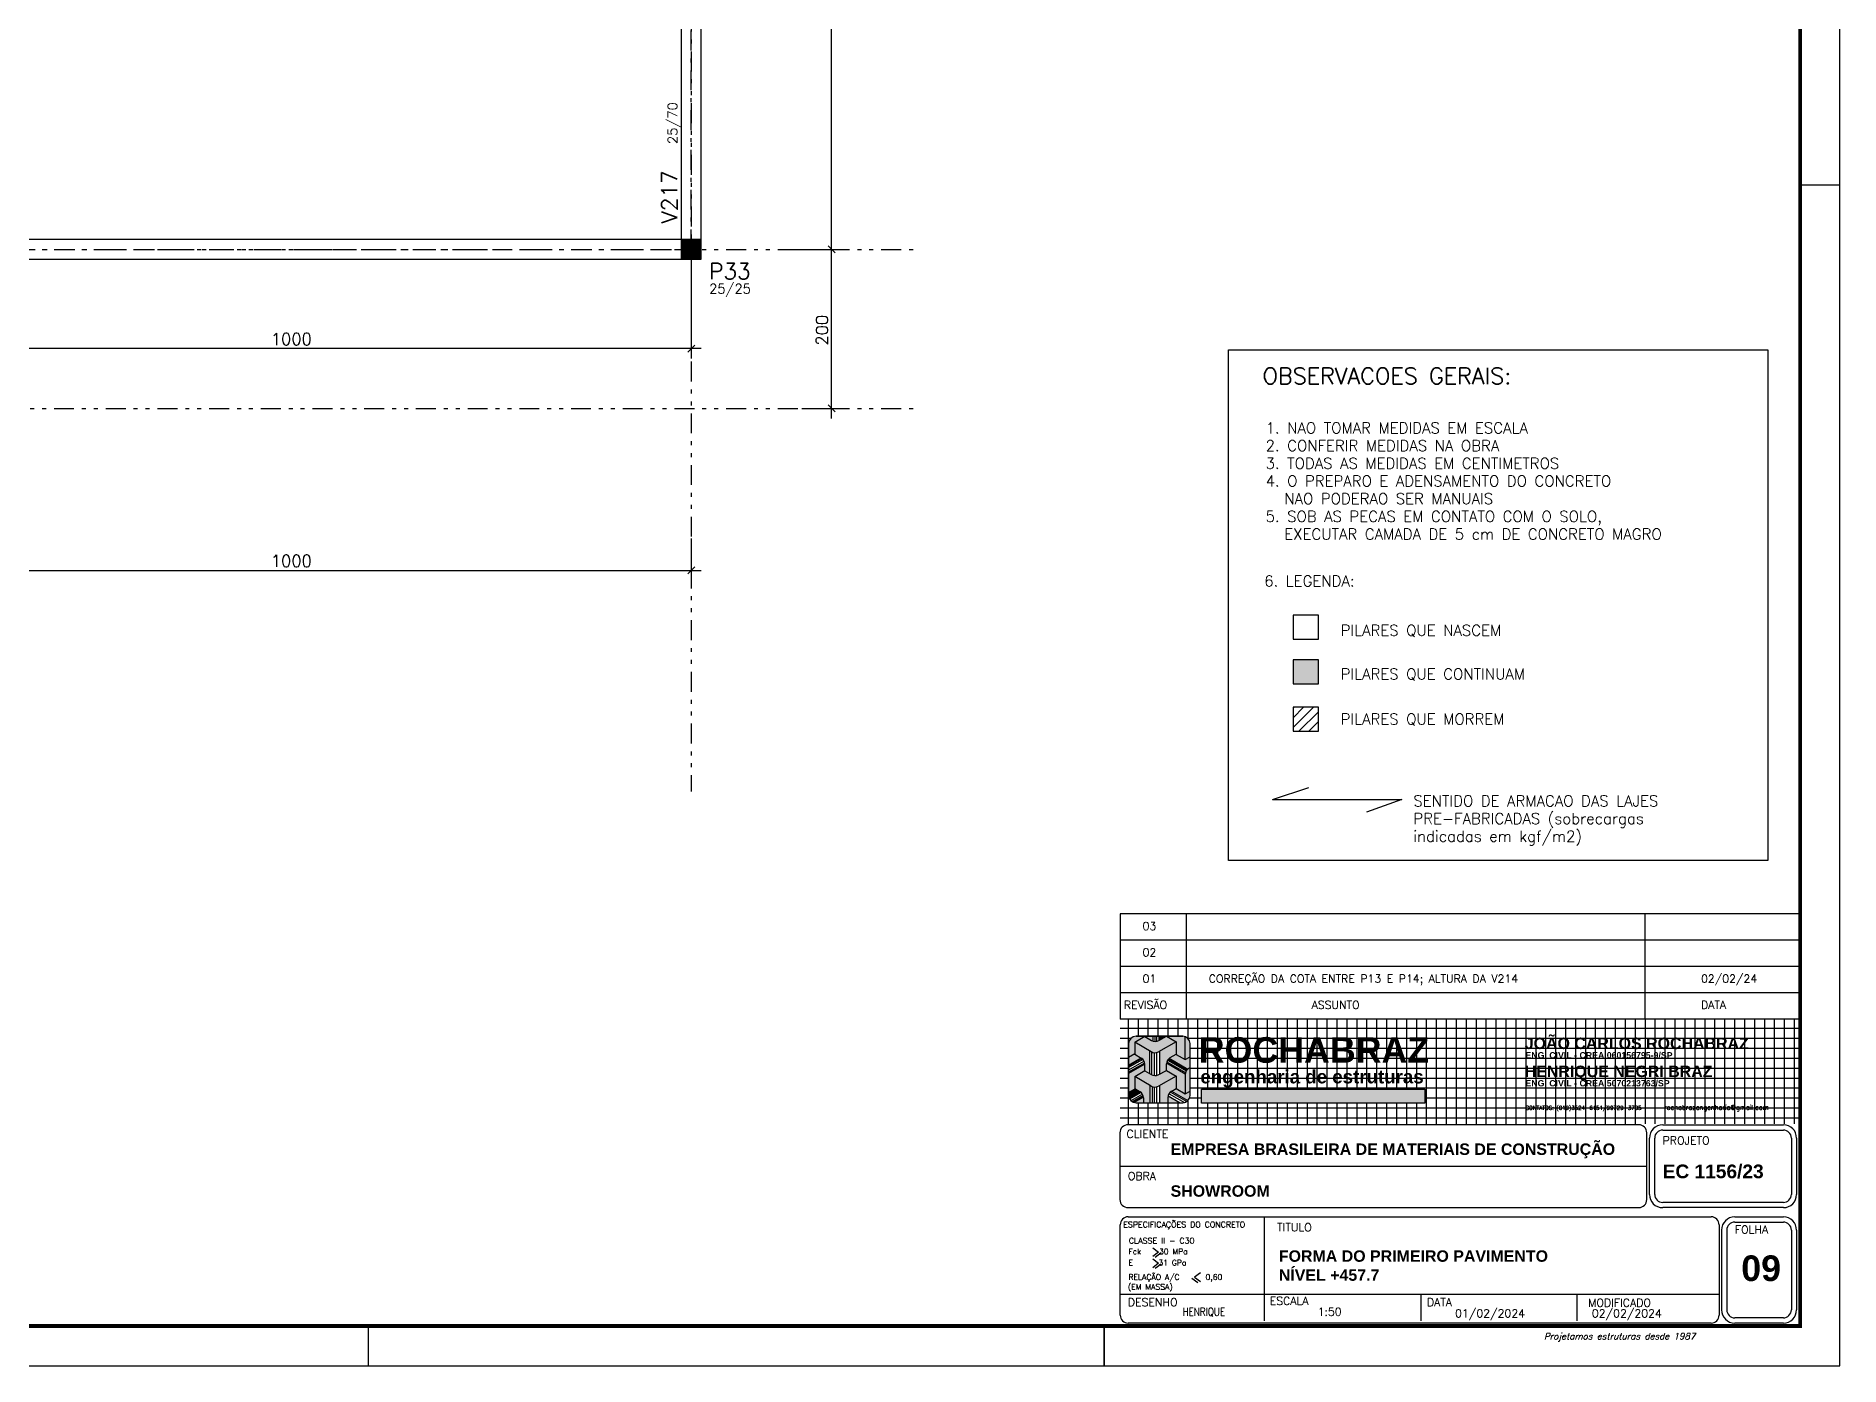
# Model space of a CAD drawing. Extents: x 259 to 378, y 4 to 88.
# Drawn here: x 332.74 to 378.1, y 4.04 to 37.48 of the extents above; entities that cross this region are included whole.
import ezdxf
from ezdxf.enums import TextEntityAlignment as Align

# ---------------------------------------------------------------- set-up
doc = ezdxf.new("R2010")
doc.units = 0
doc.header["$MEASUREMENT"] = 0
doc.linetypes.add('ESTILO_TQS_0003', pattern=[0.91, 0.5, -0.2, 0.01, -0.2])
doc.linetypes.add('ESTILO_TQS_0004', pattern=[1.12, 0.5, -0.2, 0.01, -0.2, 0.01, -0.2])
doc.layers.get('0').update_dxf_attribs({"linetype": 'CONTINUOUS'})
for name, color, linetype in [('1', 1, 'CONTINUOUS'), ('2', 2, 'CONTINUOUS'), ('3', 3, 'CONTINUOUS'), ('4', 4, 'CONTINUOUS'), ('6', 6, 'CONTINUOUS'), ('7', 7, 'CONTINUOUS'), ('9', 9, 'CONTINUOUS'), ('ARQ-FOLHA', 7, 'CONTINUOUS'), ('F', 7, 'CONTINUOUS'), ('FINISSIMA', 1, 'CONTINUOUS'), ('G', 6, 'CONTINUOUS'), ('M', 3, 'CONTINUOUS')]:
    doc.layers.add(name, color=color, linetype=linetype)
doc.styles.add('ITALICC', font='italicc')
doc.styles.add('ROMANS', font='romans')
doc.styles.add('SANSSERIFBOLD', font='sasb____.pfb')
doc.styles.get("Standard").update_dxf_attribs({"font": 'ROMANS.SHX'})

# ---------------------------------------------------------------- blocks, each defined once
blk = doc.blocks.new('*X0')
at = {"color": 0}
for p, q in [((32.1, -303.8), (50.7, -285.2)), ((32.1, -294.9), (41.8, -285.2)), ((32.1, -286.1), (33, -285.2)), ((37.5, -307.2), (55.4, -289.3)), ((46.4, -307.2), (55.4, -298.2)), ((55.2, -307.2), (55.4, -307))]:
    blk.add_line(p, q, dxfattribs=at)
blk = doc.blocks.new('fla0')
at = {"layer": 'ARQ-FOLHA'}
for p, q in [((5101.19, 1347.898), (5101.19, 1431.998)), ((5100.19, 1377.598), (5101.19, 1377.598)), ((5064.19, 1347.898), (5064.19, 1348.898)), ((5082.69, 1347.898), (5082.69, 1348.898))]:
    blk.add_line(p, q, dxfattribs=at)
at = {"layer": 'ARQ-FOLHA', "const_width": 0.1}
blk.add_lwpolyline([(5100.19, 1430.998), (4984.79, 1430.998), (4984.79, 1348.898), (5100.19, 1348.898), (5100.19, 1430.998)], dxfattribs=at)
at = {"layer": 'ARQ-FOLHA'}
blk.add_lwpolyline([(4982.29, 1347.898), (5101.19, 1347.898)], dxfattribs=at)

msp = doc.modelspace()

# ---------------------------------------------------------------- hatches: boundary and pattern name
at = {"layer": '3', "linetype": 'Continuous'}
h = msp.add_hatch(color=170, dxfattribs=at)
h.dxf.hatch_style = 1
h.paths.add_polyline_path([(360.37092, 12.17988), (360.62188, 12.32346), (360.6168, 12.32642), (360.40153, 12.32642, 0.41421356), (360.21606, 12.14095), (360.21606, 11.79601), (360.37092, 11.88541)])
h.paths.add_polyline_path([(361.40731, 12.18935), (360.98829, 11.95177), (360.98829, 11.3709), (361.16906, 11.46227), (361.16906, 11.63035, -0.27004237), (361.26305, 11.7917), (361.40731, 11.87349)])
h.paths.add_polyline_path([(361.20992, 10.82977), (361.51443, 10.65396), (360.99438, 10.65396), (360.99438, 11.09108), (361.40731, 11.3252), (361.40731, 11.01279), (361.29498, 10.94553), (361.29493, 10.94556, 0.20148022)])
h.paths.add_polyline_path([(361.76177, 11.53824), (361.7319, 11.521, 0.26722228), (361.63961, 11.36063), (361.63961, 10.87823), (361.76177, 10.94808)])
h.paths.add_polyline_path([(361.76177, 12.14095, 0.3155032), (361.63961, 12.31528), (361.63961, 11.74238), (361.76177, 11.81222)])
h.paths.add_polyline_path([(360.5913, 10.77551, 0.0259936), (360.5903, 10.79476), (360.35618, 10.65959, 0.06182497), (360.40153, 10.65396), (360.5913, 10.65396)])
h = msp.add_hatch(color=170, dxfattribs=at)
h.dxf.hatch_style = 1
h.paths.add_polyline_path([(361.16906, 12.32642), (360.98425, 12.32642), (360.98425, 12.22626)])
h = msp.add_hatch(color=170, dxfattribs=at)
h.dxf.hatch_style = 1
h.paths.add_polyline_path([(360.21606, 11.39101), (360.21606, 10.93187), (360.37092, 11.0153), (360.37092, 11.31574), (360.62108, 11.45887), (360.62108, 11.62485)])
at = {"layer": '6', "linetype": 'Continuous'}
h = msp.add_hatch(color=20, dxfattribs=at)
h.dxf.hatch_style = 1
h.paths.add_polyline_path([(360.79311, 12.22385, 0.0579501), (360.83239, 12.20673), (360.83239, 12.32642), (360.62704, 12.32642), (360.62188, 12.32346)])
h.paths.add_polyline_path([(360.73859, 11.96349), (360.37092, 12.17988), (360.37092, 11.87945), (360.53328, 11.77888, -0.25967016), (360.62108, 11.62121), (360.62108, 11.45978), (360.73859, 11.39143)])
h.paths.add_polyline_path([(361.40731, 11.3252), (361.40731, 11.01279), (361.63961, 10.87823), (361.63961, 11.36063, -0.03068612), (361.641, 11.38333), (361.17069, 11.65487, 0.03315076), (361.16906, 11.63035), (361.16906, 11.46227)])
h.paths.add_polyline_path([(361.63961, 12.31528, 0.08730133), (361.5763, 12.32642), (361.16906, 12.32642), (361.40731, 12.18935), (361.40731, 11.87082), (361.63961, 11.74238)])
h.paths.add_polyline_path([(360.37092, 11.31574), (360.37092, 11.0153), (360.5035, 10.93318, -0.25967016), (360.5913, 10.77551), (360.5913, 10.65396), (360.75077, 10.65396), (360.75077, 11.09218)])
h.paths.add_polyline_path([(361.20992, 10.82977, 0.05897286), (361.2048, 10.78647), (361.2048, 10.65396), (361.51443, 10.65396)])
at = {"layer": '9', "linetype": 'Continuous'}
h = msp.add_hatch(dxfattribs=at)
h.set_pattern_fill('NET', color=256, scale=2)
h.set_pattern_definition([(0, (151.20997, -19.97353), (0, 0.25), []), (90, (151.20997, -19.97353), (-0.25, 2e-17), [])])
h.paths.add_polyline_path([(377.10256, 12.7607), (360.00535, 12.7607), (360.00535, 10.12264), (377.10256, 10.12264)])
h.paths.add_polyline_path([(367.66813, 10.99841), (367.66813, 10.64085), (362.05199, 10.64085), (362.05199, 10.99841)], flags=16)
h.paths.add_polyline_path([(361.76177, 10.83943, -0.41421356), (361.5763, 10.65396), (360.40153, 10.65396, -0.41421356), (360.21606, 10.83943), (360.21606, 12.14095, -0.41421356), (360.40153, 12.32642), (361.5763, 12.32642, -0.41421356), (361.76177, 12.14095)], flags=16)
h.paths.add_polyline_path([(360.51204, 10.92756), (360.23141, 10.76554), (360.24062, 10.74719), (360.52934, 10.91388, 0.02975303)], flags=0)
h.paths.add_polyline_path([(360.62108, 11.62121), (360.62108, 11.45978), (360.73859, 11.39143), (360.73859, 11.96349), (360.37092, 12.17988), (360.37092, 11.87945), (360.53664, 11.7768), (360.5366, 11.77678, -0.25401815)], flags=0)
h.paths.add_polyline_path([(361.40731, 11.87349), (361.40493, 11.87214), (361.40731, 11.87082)], flags=0)
h.paths.add_polyline_path([(361.63961, 11.36063), (361.63961, 10.87823), (361.40731, 11.01279), (361.40731, 11.3252), (360.96446, 11.07411, -0.26568127), (360.78035, 11.07477), (360.37092, 11.31574), (360.37092, 11.0153), (360.21606, 10.92591), (360.21606, 10.93187), (360.37092, 11.0153), (360.37092, 11.31574), (360.78035, 11.07477, 0.26568127), (360.96446, 11.07411), (361.40731, 11.3252), (361.16906, 11.46227), (360.96726, 11.36027, -0.25885117), (360.78731, 11.36308), (360.78731, 11.9351, 0.25426207), (360.96446, 11.93826), (361.40731, 12.18935), (361.16906, 12.32642), (360.97475, 12.22111, -0.26161786), (360.79311, 12.22385), (360.6168, 12.32642), (361.16906, 12.32642), (361.40731, 12.18935), (360.98829, 11.95177), (360.98829, 11.3709), (361.16906, 11.46227), (361.16906, 11.63035, -0.22432447), (361.23674, 11.77362), (361.7059, 11.50275, 0.22178197)], flags=0)
h.paths.add_polyline_path([(361.67342, 11.4674), (361.20386, 11.73851), (361.19536, 11.72515), (361.66487, 11.45408)], flags=0)
h.paths.add_polyline_path([(373.66347, 10.39847), (376.62297, 10.39847), (376.62297, 10.63705), (373.66347, 10.63705)], flags=24)
h.paths.add_polyline_path([(370.17137, 10.40553), (373.48496, 10.40553), (373.48496, 10.63275), (370.17137, 10.63275)], flags=24)
h.paths.add_polyline_path([(370.15223, 11.01936), (373.79691, 11.01936), (373.79691, 11.26813), (370.15223, 11.26813)], flags=24)
h.paths.add_polyline_path([(370.09864, 11.20173), (374.89152, 11.20173), (374.89152, 11.67115), (370.09864, 11.67115)], flags=24)
h.paths.add_polyline_path([(370.15223, 11.72355), (373.86901, 11.72355), (373.86901, 11.97232), (370.15223, 11.97232)], flags=24)
h.paths.add_polyline_path([(370.08407, 11.90355), (375.80242, 11.90355), (375.80242, 12.46037), (370.08407, 12.46037)], flags=24)
h.paths.add_polyline_path([(361.91115, 10.93083), (367.64371, 10.93083), (367.64371, 11.58773), (361.91115, 11.58773)], flags=24)
h.paths.add_polyline_path([(361.81044, 11.47223), (367.83775, 11.47223), (367.83775, 12.48304), (361.81044, 12.48304)], flags=24)
h = msp.add_hatch(color=256, dxfattribs=at)
h.dxf.hatch_style = 1
h.paths.add_polyline_path([(361.40731, 12.18935), (361.16906, 12.32642), (360.97475, 12.22111, -0.26161786), (360.79311, 12.22385), (360.62188, 12.32346), (360.37092, 12.17988), (360.7789, 11.93976, 0.26810036), (360.96446, 11.93826)])
h.paths.add_polyline_path([(361.40731, 11.3252), (361.16906, 11.46227), (360.95967, 11.35643, -0.2466543), (360.78731, 11.36308), (360.73859, 11.39143), (360.62188, 11.45932), (360.37092, 11.31574), (360.78035, 11.07477, 0.26568127), (360.96446, 11.07411)])
h.paths.add_polyline_path([(361.76177, 11.81222), (361.63961, 11.74238), (361.40493, 11.87214), (361.26305, 11.7917, 0.04310662), (361.23674, 11.77362), (361.7059, 11.50275, -0.04289797), (361.7319, 11.521), (361.76177, 11.53824)])
h.paths.add_polyline_path([(360.36594, 11.88253), (360.21606, 11.79601), (360.21606, 11.57224), (360.55158, 11.76595, 0.03023596), (360.53328, 11.77888)])
h.paths.add_polyline_path([(361.40731, 11.01279), (361.29498, 10.94553), (361.70688, 10.70772, 0.20003499), (361.76177, 10.83943), (361.76177, 10.94808), (361.63961, 10.87823)])
h = msp.add_hatch(color=256, dxfattribs=at)
h.dxf.hatch_style = 1
h.paths.add_polyline_path([(360.51204, 10.92756, 0.01379318), (360.5035, 10.93318), (360.37092, 11.0153), (360.21606, 10.93187), (360.21606, 10.83943, 0.10280251), (360.23141, 10.76554)])
h = msp.add_hatch(color=256, dxfattribs=at)
h.dxf.hatch_style = 1
h.paths.add_polyline_path([(367.66813, 10.99841), (362.05199, 10.99841), (362.05199, 10.64085), (367.66813, 10.64085)])

# ---------------------------------------------------------------- linework, layer by layer
msp.add_line((359.60256, 5.03779), (359.60256, 4.03779))
at = {"color": 1}
for points in [[(364.35054, 21.19008), (364.99083, 21.19008), (364.99083, 21.79465)], [(364.99083, 21.79465), (364.99083, 21.79465), (364.35054, 21.79465), (364.35054, 21.19008)]]:
    msp.add_solid(points, dxfattribs=at)
at = {"layer": '1', "linetype": 'Continuous'}
for p, q in [((352.74505, 31.86351), (352.74505, 46.11351)), ((352.74505, 27.86351), (352.74505, 32.36351)), ((349.21682, 31.86351), (349.21682, 29.36837)), ((351.8393, 32.11351), (352.99505, 32.11351)), ((351.8393, 32.11351), (352.99505, 32.11351)), ((352.83344, 32.02512), (352.65667, 32.2019)), ((352.83344, 32.02512), (352.65667, 32.2019)), ((349.46682, 29.61837), (328.96682, 29.61837)), ((349.30521, 29.70676), (349.12843, 29.52998)), ((352.83344, 28.02512), (352.65667, 28.2019)), ((352.00183, 28.11351), (352.99505, 28.11351)), ((349.21682, 24.84701), (349.21682, 23.78903)), ((349.12843, 23.95064), (349.30521, 24.12741)), ((328.96682, 24.03903), (349.46682, 24.03903))]:
    msp.add_line(p, q, dxfattribs=at)
for points in [[(348.96682, 31.86351), (349.46682, 31.86351), (349.46682, 32.36351)], [(348.96682, 31.86351), (349.46682, 32.36351), (348.96682, 32.36351)], [(348.96682, 31.86351), (348.96682, 32.36351), (348.96682, 31.86351)]]:
    msp.add_solid(points, dxfattribs=at)
at = {"layer": '2', "linetype": 'ESTILO_TQS_0003'}
for p, q in [((349.21682, 32.11351), (349.21682, 45.71351)), ((329.21682, 32.11351), (349.21682, 32.11351))]:
    msp.add_line(p, q, dxfattribs=at)
at = {"layer": '2', "linetype": 'Continuous'}
msp.add_line((349.21682, 32.11351), (349.21682, 32.11351), dxfattribs=at)
at = {"layer": '3', "linetype": 'Continuous'}
for p, q in [((349.21682, 32.11351), (349.21682, 32.11351)), ((351.5893, 32.11351), (351.5893, 32.11351)), ((351.5893, 32.11351), (351.5893, 32.11351)), ((351.75183, 28.11351), (351.75183, 28.11351)), ((349.21682, 25.09701), (349.21682, 25.09701))]:
    msp.add_line(p, q, dxfattribs=at)
for points in [[(348.96682, 45.31351), (348.96682, 32.36351)], [(349.46682, 32.36351), (349.46682, 45.31351)], [(348.96682, 32.36351), (329.96682, 32.36351)], [(329.96682, 31.86351), (348.96682, 31.86351)]]:
    msp.add_lwpolyline(points, dxfattribs=at)
at = {"layer": '4', "linetype": 'ESTILO_TQS_0004'}
for p, q in [((349.21682, 76.08982), (349.21682, 18.48469)), ((265.5954, 32.11351), (354.8984, 32.11351)), ((265.5954, 28.11351), (354.8984, 28.11351))]:
    msp.add_line(p, q, dxfattribs=at)
at = {"layer": '6', "linetype": 'Continuous'}
msp.add_lwpolyline([(348.96682, 31.86351), (349.46682, 31.86351), (349.46682, 32.36351), (348.96682, 32.36351), (348.96682, 31.86351)], dxfattribs=at)
at = {"layer": '9', "linetype": 'Continuous'}
msp.add_lwpolyline([(362.05199, 10.99841), (367.66813, 10.99841), (367.66813, 10.64085), (362.05199, 10.64085)], close=True, dxfattribs=at)
at = {"layer": 'F', "color": 24}
for p, q in [((360.77985, 11.9392), (360.37092, 12.17988)), ((361.40731, 12.18935), (360.96524, 11.9387)), ((360.78035, 11.07477), (360.37092, 11.31574)), ((361.40731, 11.3252), (360.96524, 11.07455))]:
    msp.add_line(p, q, dxfattribs=at)
at = {"layer": 'F'}
for p, q in [((360.8209, 7.01056), (360.96892, 6.89948)), ((360.96892, 6.89948), (360.8209, 6.7884)), ((361.03108, 6.87859), (360.88306, 6.76751)), ((360.8209, 6.72882), (360.96892, 6.61773)), ((360.96892, 6.61773), (360.8209, 6.50665)), ((361.03108, 6.59684), (360.88306, 6.48576)), ((362.01954, 6.37865), (361.87152, 6.26756)), ((361.80936, 6.24667), (361.95738, 6.13559)), ((361.87152, 6.26756), (362.01954, 6.15648))]:
    msp.add_line(p, q, dxfattribs=at)
at = {"layer": 'F', "color": 24}
for centre in [(360.87298, 12.0996), (360.87298, 11.23545)]:
    msp.add_arc(centre, 0.18547, 239.520326, 299.55265, dxfattribs=at)
at = {"layer": 'FINISSIMA'}
for p, q in [((377.13387, 15.40549), (360.00535, 15.40549)), ((360.00535, 15.40549), (360.00535, 14.7443)), ((361.66328, 15.40549), (361.66328, 14.7443)), ((373.19332, 15.40549), (373.19332, 14.7443)), ((377.13387, 14.7443), (360.00535, 14.7443)), ((360.00535, 14.7443), (360.00535, 14.0831)), ((361.66328, 14.7443), (361.66328, 14.0831)), ((373.19332, 14.7443), (373.19332, 14.0831)), ((377.13387, 14.0831), (360.00535, 14.0831)), ((360.00535, 14.0831), (360.00535, 13.4219)), ((361.66328, 14.0831), (361.66328, 13.4219)), ((373.19332, 14.0831), (373.19332, 13.4219)), ((377.13387, 13.4219), (360.00535, 13.4219)), ((360.00535, 13.4219), (360.00535, 12.7607)), ((361.66328, 13.4219), (361.66328, 12.7607)), ((373.19332, 13.4219), (373.19332, 12.7607)), ((377.13387, 12.7607), (360.00535, 12.7607)), ((373.64599, 10.10084), (376.67966, 10.10084)), ((373.31253, 8.35157), (373.31253, 9.76737)), ((377.01312, 9.76737), (377.01312, 8.35157)), ((359.9977, 9.05947), (373.24547, 9.05947)), ((363.6321, 5.17493), (363.6321, 7.78666)), ((376.67966, 8.0181), (373.64599, 8.0181)), ((375.45777, 7.78666), (376.67966, 7.78666)), ((375.1243, 7.4532), (375.1243, 5.44802)), ((377.01312, 7.4532), (377.01312, 5.44802)), ((375.06393, 5.83613), (360.00535, 5.83613)), ((367.56385, 5.83613), (367.56385, 5.17493)), ((371.49561, 5.17493), (371.49561, 5.83613)), ((376.67966, 5.11456), (375.45777, 5.11456))]:
    msp.add_line(p, q, dxfattribs=at)
at = {"layer": 'FINISSIMA', "color": 24}
for p, q in [((360.37092, 12.17988), (360.62704, 12.32642)), ((360.40153, 12.32642), (361.5763, 12.32642)), ((361.5763, 12.32642), (360.40153, 12.32642)), ((360.62175, 12.32354), (360.79311, 12.22385)), ((360.83239, 12.20673), (360.83239, 12.32642)), ((360.88164, 12.19876), (360.88164, 12.32642)), ((360.92816, 12.20347), (360.92816, 12.32642)), ((360.97475, 12.22111), (361.16906, 12.32642)), ((360.98425, 12.22626), (360.98425, 12.32642)), ((361.16906, 12.32642), (361.40731, 12.18935)), ((361.63961, 11.74238), (361.63961, 12.31528)), ((360.21606, 12.14095), (360.21606, 10.83943)), ((360.37092, 11.88541), (360.21606, 11.79601)), ((360.37092, 12.17988), (360.37092, 11.87945)), ((360.37092, 11.87945), (360.53328, 11.77888)), ((360.73859, 11.96349), (360.73859, 11.39143)), ((360.78731, 11.9351), (360.78731, 11.36308)), ((360.8543, 11.91507), (360.8543, 11.34171)), ((360.8543, 11.91507), (360.8543, 11.37214)), ((360.91521, 11.919), (360.91521, 11.3478)), ((360.98829, 11.95034), (360.98829, 11.37214)), ((361.26305, 11.7917), (361.40731, 11.87349)), ((361.40731, 12.18935), (361.40731, 11.87082)), ((361.40731, 11.87082), (361.63961, 11.74238)), ((361.63961, 11.74238), (361.76177, 11.81222)), ((361.76177, 10.83943), (361.76177, 12.14095)), ((360.53151, 11.77384), (360.21606, 11.59171)), ((360.55158, 11.76595), (360.21606, 11.57224)), ((360.57385, 11.74486), (360.21606, 11.53829)), ((360.60284, 11.70142), (360.21606, 11.47811)), ((360.61823, 11.65363), (360.21606, 11.42144)), ((360.62105, 11.62483), (360.21606, 11.39101)), ((360.21606, 11.49207), (360.21606, 10.93187)), ((360.37092, 11.31574), (360.62704, 11.46227)), ((360.62108, 11.45978), (360.62108, 11.62121)), ((360.62108, 11.45978), (360.73859, 11.39143)), ((360.73859, 11.39143), (360.78731, 11.36308)), ((360.95967, 11.35643), (361.16906, 11.46227)), ((361.16906, 11.46227), (361.16906, 11.63035)), ((361.16906, 11.46227), (361.40731, 11.3252)), ((361.17069, 11.65487), (361.641, 11.38333)), ((361.17824, 11.68797), (361.64825, 11.41661)), ((361.19536, 11.72515), (361.66487, 11.45408)), ((361.20386, 11.73851), (361.67342, 11.4674)), ((361.21883, 11.75678), (361.6882, 11.48579)), ((361.23674, 11.77362), (361.7059, 11.50275)), ((361.63961, 11.36063), (361.63961, 10.87823)), ((361.73278, 11.5215), (361.76177, 11.53824)), ((360.51204, 10.92756), (360.23141, 10.76554)), ((360.52934, 10.91388), (360.24062, 10.74719)), ((360.37092, 11.31574), (360.37092, 11.0153)), ((360.37092, 11.0153), (360.5035, 10.93318)), ((360.75077, 11.09217), (360.75077, 10.65396)), ((360.80558, 11.06266), (360.80558, 10.65396)), ((360.8543, 11.05092), (360.8543, 10.65396)), ((360.91521, 11.05485), (360.91521, 10.65396)), ((360.99438, 11.09108), (360.99438, 10.65396)), ((361.26643, 10.92454), (361.68009, 10.68572)), ((361.29493, 10.94556), (361.70688, 10.70772)), ((361.29879, 10.94781), (361.40731, 11.01279)), ((361.40731, 11.3252), (361.40731, 11.01279)), ((361.40731, 11.01279), (361.63961, 10.87823)), ((361.63961, 10.87823), (361.76177, 10.94808)), ((360.56339, 10.87335), (360.27301, 10.7057)), ((360.57996, 10.83937), (360.30537, 10.68083)), ((360.58821, 10.80924), (360.33843, 10.66502)), ((360.5903, 10.79476), (360.35618, 10.65959)), ((360.40153, 10.65396), (361.5763, 10.65396)), ((360.5913, 10.77551), (360.5913, 10.65176)), ((361.2048, 10.78647), (361.2048, 10.65176)), ((361.20992, 10.82977), (361.51443, 10.65396)), ((361.23206, 10.88326), (361.62012, 10.65921))]:
    msp.add_line(p, q, dxfattribs=at)
at = {"layer": 'FINISSIMA', "ltscale": 0.7}
msp.add_lwpolyline([(362.72773, 29.58729), (376.28885, 29.58729), (376.28885, 16.7426), (362.72773, 16.7426)], close=True, dxfattribs=at)
at = {"layer": 'FINISSIMA', "color": 24}
for centre, start, end in [((360.40153, 12.14095), 90, 180), ((360.40153, 12.14095), 90, 180), ((361.5763, 12.14095), 0, 90), ((360.88637, 12.38417), 239.812432, 298.456468), ((360.43561, 11.62121), 0, 58.226051), ((360.87982, 11.52383), 239.812432, 295.50176), ((361.35453, 11.63035), 119.55265, 180), ((361.82508, 11.36063), 119.844536, 180), ((360.40583, 10.77551), 0, 58.226051), ((361.39027, 10.78647), 119.55265, 180), ((360.40153, 10.83943), 180, 270), ((361.5763, 10.83943), 270, 0)]:
    msp.add_arc(centre, 0.18547, start, end, dxfattribs=at)
at = {"layer": 'FINISSIMA'}
for centre, start, end in [((373.64599, 9.76737), 90, 180), ((376.67966, 9.76737), 0, 90), ((373.64599, 8.35157), 180, 270), ((376.67966, 8.35157), 270, 0), ((375.45777, 7.4532), 90, 180), ((376.67966, 7.4532), 0, 90), ((375.45777, 5.44802), 180, 270), ((376.67966, 5.44802), 270, 0)]:
    msp.add_arc(centre, 0.33347, start, end, dxfattribs=at)
at = {"layer": 'G'}
for p, q in [((363.83115, 18.28408), (364.74626, 18.58087)), ((363.83115, 18.28408), (367.08211, 18.28408)), ((367.08211, 18.28408), (366.19449, 17.95981)), ((373.44475, 8.35157), (373.44475, 9.76737)), ((373.64599, 9.96862), (376.67966, 9.96862)), ((376.88091, 9.76737), (376.88091, 8.35157)), ((376.67966, 8.15032), (373.64599, 8.15032))]:
    msp.add_line(p, q, dxfattribs=at)
for points in [[(364.35054, 22.91586), (364.35054, 22.31129), (364.99083, 22.31129), (364.99083, 22.91586)], [(364.35054, 21.79465), (364.35054, 21.19008), (364.99083, 21.19008), (364.99083, 21.79465)], [(364.35054, 20.59924), (364.35054, 19.99467), (364.99083, 19.99467), (364.99083, 20.59924)]]:
    msp.add_lwpolyline(points, close=True, dxfattribs=at)
for centre, start, end in [((373.64599, 9.76737), 90, 180), ((376.67966, 9.76737), 0, 90), ((373.64599, 8.35157), 180, 270), ((376.67966, 8.35157), 270, 0)]:
    msp.add_arc(centre, 0.20125, start, end, dxfattribs=at)
at = {"layer": 'M'}
for p, q in [((373.04422, 10.10086), (360.19895, 10.10086)), ((359.9977, 9.89961), (359.9977, 8.21933)), ((373.24547, 8.21933), (373.24547, 9.89961)), ((360.19895, 8.01808), (373.04422, 8.01808)), ((360.2066, 7.78666), (374.86268, 7.78666)), ((360.00535, 5.3158), (360.00535, 7.58542)), ((375.06393, 7.58542), (375.06393, 5.3158)), ((375.25652, 7.4532), (375.25652, 5.44802)), ((375.45777, 7.65444), (376.67966, 7.65444)), ((376.88091, 7.4532), (376.88091, 5.44802)), ((374.86268, 5.11456), (360.2066, 5.11456)), ((376.67966, 5.24678), (375.45777, 5.24678))]:
    msp.add_line(p, q, dxfattribs=at)
for centre, start, end in [((360.19895, 9.89961), 90, 180), ((373.04422, 9.89961), 0, 90), ((360.19895, 8.21933), 180, 270), ((373.04422, 8.21933), 270, 0), ((360.2066, 7.58542), 90, 180), ((374.86268, 7.58542), 0, 90), ((374.86268, 7.58542), 0, 90), ((375.45777, 7.4532), 90, 180), ((376.67966, 7.4532), 0, 90), ((375.45777, 5.44802), 180, 270), ((376.67966, 5.44802), 270, 0), ((360.2066, 5.3158), 180, 270), ((374.86268, 5.3158), 270, 0)]:
    msp.add_arc(centre, 0.20125, start, end, dxfattribs=at)

# ---------------------------------------------------------------- block references
msp.add_blockref('fla0', (-4723.08699, -1343.86009))
at = {"xscale": 0.02748063277769924, "yscale": 0.02748063277769924, "zscale": 0.02748063277769924}
msp.add_blockref('*X0', (363.46841, 28.43672), dxfattribs=at)

# ---------------------------------------------------------------- texts
at = {"style": 'ROMANS'}
for s, p in [('1. NAO TOMAR MEDIDAS EM ESCALA', (363.66077, 27.48589)), ('2. CONFERIR MEDIDAS NA OBRA', (363.66077, 27.04096)), ('3. TODAS AS MEDIDAS EM CENTIMETROS', (363.66077, 26.59604)), ('4. O PREPARO E ADENSAMENTO DO CONCRETO', (363.66077, 26.15111)), ('   NAO PODERAO SER MANUAIS', (363.51512, 25.70619)), ('5. SOB AS PECAS EM CONTATO COM O SOLO,', (363.66077, 25.26127)), ('   EXECUTAR CAMADA DE 5 cm DE CONCRETO MAGRO', (363.51512, 24.81634)), ('6. LEGENDA:', (363.62505, 23.63768)), ('PILARES QUE NASCEM', (365.54594, 22.39647)), ('PILARES QUE CONTINUAM', (365.54594, 21.29725)), ('PILARES QUE MORREM', (365.54594, 20.16505)), ('SENTIDO DE ARMACAO DAS LAJES', (367.37615, 18.10821)), ('PRE-FABRICADAS (sobrecargas ', (367.37615, 17.66328)), ('indicadas em kgf/m2)', (367.37615, 17.21836))]:
    msp.add_text(s, height=0.2748063, dxfattribs=at).set_placement(p)
at = {"layer": '3', "linetype": 'Continuous'}
msp.add_text('200', height=0.3, rotation=90, dxfattribs=at).set_placement((352.65505, 29.69351))
for p in [(338.64682, 29.70837), (338.64682, 24.12903)]:
    msp.add_text('1000', height=0.3, dxfattribs=at).set_placement(p)
at = {"layer": '6', "linetype": 'Continuous'}
msp.add_text('V217', height=0.4, rotation=90, dxfattribs=at).set_placement((348.86682, 32.76351))
msp.add_text('P33', height=0.4, dxfattribs=at).set_placement((349.66682, 31.36351))
at = {"layer": '7', "linetype": 'Continuous'}
msp.add_text('25/70', height=0.24, rotation=90, dxfattribs=at).set_placement((348.86682, 34.76351))
msp.add_text('25/25', height=0.24, dxfattribs=at).set_placement((349.66682, 31.00351))
at = {"layer": 'F', "style": 'ROMANS'}
for s, height, p in [('03', 0.201247, (360.56573, 14.99759)), ('02', 0.201247, (360.56573, 14.33639)), ('01', 0.201247, (360.56573, 13.67519)), ('CORREÇÃO DA COTA ENTRE P13 E P14; ALTURA DA V214', 0.2012472, (362.23023, 13.67519)), ('02/02/24', 0.201247, (374.60859, 13.67519)), ('REVISÃO', 0.201247, (360.09633, 13.01399)), ('ASSUNTO', 0.201247, (364.81679, 13.01399)), ('DATA', 0.201247, (374.60859, 13.01399)), ('CONTATOS: (019)3524-6151/99729-3705', 0.0994076, (370.19504, 10.47654)), ('rochabrazengenharia@gmail.com', 0.1192891, (373.68051, 10.478)), ('CLIENTE', 0.201247, (360.1629, 9.77026)), ('PROJETO  ', 0.201247, (373.64299, 9.60496)), ('OBRA', 0.201247, (360.19594, 8.71234)), ('CLASSE II - C30', 0.144898, (360.22045, 7.11336)), ('TITULO', 0.201247, (363.95024, 7.423)), ('FOLHA', 0.201247, (375.46041, 7.36399)), ('Fck    30 MPa', 0.140873, (360.21032, 6.84394)), ('E      31 GPa', 0.140873, (360.21032, 6.56219)), ('RELAÇÃO A/C', 0.140873, (360.21032, 6.19995)), ('(EM MASSA)', 0.140873, (360.19624, 5.95644)), ('0,60', 0.140873, (362.15035, 6.19995)), ('DESENHO', 0.201247, (360.19594, 5.53859)), ('ESCALA', 0.201247, (363.76426, 5.57165)), ('DATA', 0.201247, (367.71721, 5.53945)), ('MODIFICADO', 0.201247, (371.77211, 5.52425))]:
    msp.add_text(s, height=height, dxfattribs=at).set_placement(p)
at = {"layer": 'FINISSIMA', "style": 'ROMANS', "width": 0.8}
msp.add_text('HENRIQUE', height=0.201247, dxfattribs=at).set_placement((361.5734, 5.30014))
at = {"layer": 'FINISSIMA'}
for s, height, style, p in [('1:50', 0.201247, 'ROMANS', (364.96886, 5.30014)), ('01/02/2024', 0.201247, 'ROMANS', (368.42454, 5.25913)), ('02/02/2024', 0.201247, 'ROMANS', (371.8644, 5.25913)), ('Projetamos estruturas desde 1987', 0.15972, 'ITALICC', (370.66095, 4.70538))]:
    msp.add_text(s, height=height, dxfattribs=dict(at, style=style)).set_placement(p)
at = {"layer": 'G', "style": 'ROMANS'}
msp.add_text('OBSERVACOES GERAIS:', height=0.4122095, dxfattribs=at).set_placement((363.58383, 28.72526))
at = {"layer": 'M', "color": 170, "style": 'SANSSERIFBOLD'}
msp.add_text('ROCHABRAZ', height=0.643844, dxfattribs=at).set_placement((361.97891, 11.66013))
at = {"layer": 'M', "color": 7, "style": 'SANSSERIFBOLD'}
for s, height, p in [('JOÃO CARLOS ROCHABRAZ', 0.2869704, (370.17688, 12.00541)), ('ENG. CIVIL - CREA 060156795-9/SP', 0.1578337, (370.19369, 11.77043)), ('HENRIQUE NEGRI BRAZ', 0.2869704, (370.17688, 11.30122)), ('ENG. CIVIL - CREA 5070213763/SP', 0.1578337, (370.19369, 11.06624))]:
    msp.add_text(s, height=height, dxfattribs=at).set_placement(p)
at = {"layer": 'M', "color": 160, "style": 'SANSSERIFBOLD'}
msp.add_text('engenharia de estruturas', height=0.3364084, dxfattribs=at).set_placement((362.02064, 11.14183))
at = {"layer": 'M', "color": 3, "style": 'SANSSERIFBOLD'}
for s, height, p in [('EMPRESA BRASILEIRA DE MATERIAIS DE CONSTRUÇÃO', 0.2869704, (361.27034, 9.34449)), ('EC 1156/23', 0.344364, (373.64414, 8.75743)), ('SHOWROOM', 0.28697, (361.27034, 8.29212)), ('FORMA DO PRIMEIRO PAVIMENTO', 0.2869704, (363.99275, 6.65655)), ('NÍVEL +457.7', 0.2869704, (363.99275, 6.17794))]:
    msp.add_text(s, height=height, dxfattribs=at).set_placement(p)
at = {"layer": 'M', "style": 'ROMANS'}
msp.add_text('ESPECIFICAÇÕES DO CONCRETO', height=0.144898, dxfattribs=at).set_placement((360.07925, 7.51988))
at = {"layer": 'M', "style": 'SANSSERIFBOLD'}
msp.add_text('09', height=0.643991, dxfattribs=at).set_placement((376.12151, 6.17257), align=Align.CENTER)

doc.saveas('drawing.dxf')
